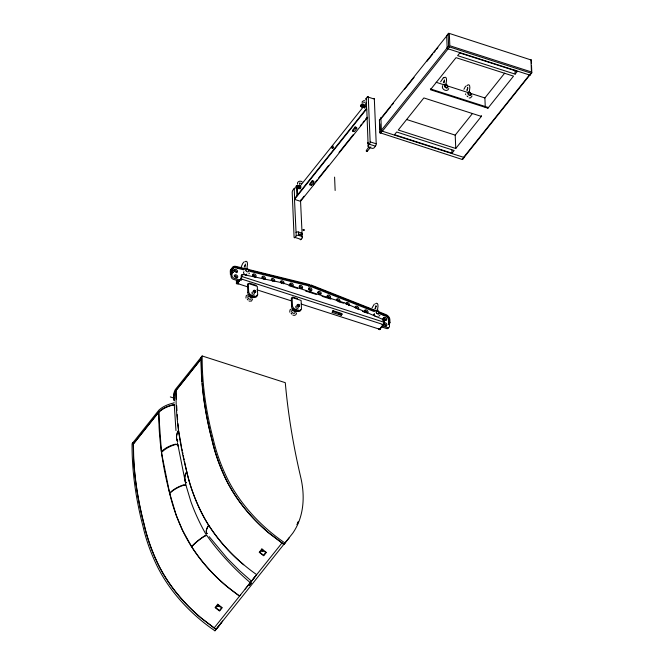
<?xml version="1.0" encoding="UTF-8"?>
<svg xmlns="http://www.w3.org/2000/svg" width="664" height="664" viewBox="0 0 664 664"><rect width="100%" height="100%" fill="white"/><g stroke="black" fill="none" stroke-linecap="round" stroke-linejoin="round"><path stroke-width="1" d="M300.252 186.916L299.364 188.219M364.353 105.31L363.723 104.555L362.992 105.178A1.187 0.448 -72.2 0 1 362.569 106.979A1.187 0.448 -72.2 0 1 361.98 106.522M311.698 286.831L310.918 286.524L311.524 285.18L375.376 310.412M310.918 286.524L311.524 285.18M383.111 314.421L383.07 315.068L380.024 313.864M298.26 186.252L298.767 185.463L299.705 185.605M247.871 269.277L247.73 268.654L245.398 268.48M446.938 85.224L446.797 84.602M465.688 93.815L465.647 94.645M244.999 267.384L245.398 264.04M467.39 92.586L468.684 91.632L470.27 92.553M238.583 283.711L238.235 283.238L237.629 283.677M240.841 279.652L241.455 279.212L241.613 279.818M379.302 329.311L379.393 328.688L379.999 329.153M378.43 311.059L376.861 310.146L375.94 310.428M375.6 308.843L375.733 305.772L376.322 306.087M444.133 82.859L444.332 79.871M467.439 90.345L467.655 87.457M381.642 117.777A0.88 0.581 38.6 0 0 380.895 118.2L379.41 120.051L379.866 133.007L380.721 133.016L382.198 131.157L463.821 157.385A0.88 0.581 38.6 0 0 464.568 156.961L462.584 159.584L380.281 132.866M299.813 186.235L299.796 185.746M364.735 106.53L364.237 107.518M298.451 186.044L298.509 185.986A1.187 0.448 -72.2 0 1 298.949 186.592A1.187 0.448 -72.2 0 1 298.294 188.086A1.187 0.448 -72.2 0 1 297.854 187.472M362.868 105.302L363.034 105.161A1.187 0.448 -72.2 0 1 363.474 105.767A1.187 0.448 -72.2 0 1 362.818 107.261A1.187 0.448 -72.2 0 1 362.386 106.647M241.198 267.011L242.617 263.608L244.045 261.906M440.622 81.805L443.427 77.613M443.344 82.759L444.548 80.502M463.937 89.3L465.589 86.179M466.659 90.246L467.854 87.997M372.106 307.797L374.355 304.054M374.811 308.785L376.023 306.511M244.286 266.812L245.041 265.21M296.36 313.914L296.476 312.943M531.524 65.703L531.822 72.733L530.337 74.592A0.88 0.581 38.6 0 1 529.59 75.007L447.968 48.779A0.88 0.581 38.6 0 1 447.162 47.866L446.656 35.823L448.64 33.2L530.951 59.926L531.457 71.969L449.835 45.741L449.329 33.698M442.747 85.581C440.572 89.051 447.362 92.86 448.773 88.569M472.079 96.056L470.627 97.774L469.174 98.015M209.226 536.686L227.229 558.308L239.38 570.484L251.473 581.166L256.661 574.642C237.795 561.379 221.319 544.704 208.795 525.315A26.809 9.329 -32.3 0 0 206.811 533.383M220.415 623.994L222.631 621.014M174.184 402.6A3.096 2.009 -2.4 0 1 172.557 403.28A27.506 17.903 -2.4 0 0 158.945 410.086L132.07 443.751A433.559 286.508 38.6 0 0 142.992 526.278A193.739 128.028 38.6 0 0 155.882 563.462A123.338 81.506 38.6 0 0 214.937 630.8L221.56 622.566L216.032 629.439L201.25 618.01A123.164 81.39 38.6 0 1 157.152 562.026A193.556 127.911 38.6 0 1 144.279 524.875A433.393 286.4 38.6 0 1 133.721 458.384L133.398 443.942L158.746 412.203L159.061 426.637A433.393 286.4 38.6 0 0 169.627 493.136L170.266 492.447A26.162 15.181 -12.6 0 1 183.422 484.936L185.92 485.027L177.869 444.722L175.346 444.54A26.162 15.704 -10 0 0 162.149 451.81L161.518 452.474L162.124 455.844L169.644 493.12A193.556 127.911 38.6 0 0 182.5 530.279L191.597 546.596A26.809 9.329 -32.3 0 1 204.52 535.997L206.653 535.267L205.923 534.263A193.141 127.637 38.6 0 1 199.474 521.995L197.532 517.887A193.141 127.637 38.6 0 1 190.842 501.453L185.995 485.309L183.662 485.226A26.809 15.554 -12.6 0 0 169.71 493.394L176.259 515.339L182.509 530.262A123.164 81.39 38.6 0 0 226.59 586.27L239.563 596.056C220.672 582.826 204.23 566.11 191.697 546.729A26.809 9.329 -32.3 0 1 204.612 536.13L206.753 535.4L209.102 538.653A186.227 123.064 38.6 0 0 246.776 579.63L250.278 582.668L248.626 584.76L249.415 585.382L251.39 582.909L250.61 582.278L254.636 577.232M250.61 582.278L252.154 580.361M298.559 188.593L296.592 187.962A1.76 1.145 -2.4 0 0 294.21 188.493L292.973 190.045A1.76 0.656 -72.2 0 0 292.21 192.411L294.086 237.139A1.76 0.656 -72.2 0 0 294.965 237.438L296.202 235.894A1.76 1.145 -2.4 0 1 298.576 235.363L301.531 236.309A1.76 1.145 -2.4 0 1 302.261 237.837L301.024 239.389A1.76 0.656 -72.2 0 1 300.228 239.521M366.453 109.269A1.76 1.145 -2.4 0 1 366.578 108.39L366.163 98.38L367.399 96.836L374.338 99.085L376.214 143.806A1.76 0.656 -72.2 0 1 375.442 146.18L374.206 147.723A1.76 1.145 -2.4 0 1 371.832 148.255L368.877 147.308A1.76 1.145 -2.4 0 1 368.147 145.773L366.769 108.855L294.492 199.383L296.061 232.558A1.76 1.145 -2.4 0 1 298.435 232.018L301.39 232.973A1.76 1.145 -2.4 0 1 302.12 234.5L302.261 237.837M297.215 185.588L296.8 186.111A0.988 0.647 38.6 0 0 295.961 186.576A0.988 0.647 38.6 0 0 296.858 187.605L297.821 187.912L298.236 187.397L298.178 185.903L297.215 185.588A0.988 0.647 38.6 0 0 296.368 186.061A0.988 0.647 38.6 0 0 297.273 187.082L298.236 187.397M361.332 105.277L361.739 104.763L362.702 105.078L362.768 106.572L362.353 107.087L361.39 106.779A0.988 0.647 38.6 0 1 361.108 105.236M296.858 187.605L297.273 187.082M297.762 186.418L298.178 185.903M361.39 106.779L361.805 106.257L362.768 106.572M362.702 105.078L362.353 107.087M231.736 270.729L230.914 271.767L231.686 272.016M298.634 187.912L297.347 189.522L297.588 195.307M299.929 186.293L363.133 107.128M364.42 105.51L366.354 103.086M231.205 274.821L230.425 274.572L232.4 272.091L232.259 268.746A4.756 3.137 38.6 0 1 235.944 266.388L244.925 268.605M238.658 281.021L233.529 279.37A2.639 1.743 38.6 0 1 231.113 276.622L231.006 273.917L233.18 272.34L233.039 268.995A3.868 2.556 38.6 0 1 236.035 267.069L245.024 269.293M237.778 268.364L237.695 267.658M294.21 188.493L294.633 198.511L366.578 108.39M312.287 180.649L309.814 183.745L309.856 184.841L311.408 185.339L313.881 182.243L313.84 181.147L312.287 180.649L312.329 181.745L309.856 184.841M355.14 126.973L352.667 130.069L352.708 131.165L354.269 131.663L356.742 128.567L356.692 127.471L355.14 126.973L355.182 128.069L352.708 131.165M304.104 196.187L300.692 200.453A1.76 1.145 -2.4 0 0 300.892 200.022M313.159 184.849L314.445 183.231M315.74 181.612L317.035 179.985M318.33 178.367L328.672 165.411M339.022 152.454L353.24 134.634M360.353 125.728L361.648 124.11M362.942 122.491L364.237 120.873M365.524 119.246L366.818 117.628M302.12 234.5L300.56 201.333L367.673 117.271M301.199 304.046L379.908 329.336L383.618 324.688A1.76 0.656 -72.2 0 0 384.381 322.322L384.34 321.218A1.76 1.162 38.6 0 0 382.929 319.459L343.911 302.676L281.627 282.665L242.974 274.489A1.76 1.162 38.6 0 0 241.679 275.377L241.721 276.481A1.76 0.656 -72.2 0 1 240.957 278.847L237.247 283.495A1.76 0.656 -72.2 0 1 236.367 283.196L236.733 281.569A1.76 1.162 38.6 0 1 238.027 280.681M236.733 281.569C236.168 286.109 242.144 278.241 241.264 275.892L241.679 275.377M242.974 274.489L242.567 275.004A1.76 1.162 38.6 0 0 241.264 275.892M248.9 273.809L249.432 273.136M248.294 283.478L247.464 284.507L247.813 292.65A3.519 2.324 38.6 0 0 251.033 296.327L253.831 297.223A3.519 2.324 38.6 0 0 256.827 295.546L257.649 294.517L257.308 286.375L248.294 283.478L248.635 291.62A3.519 2.324 38.6 0 0 251.855 295.289L254.652 296.185A3.519 2.324 38.6 0 0 257.649 294.517M382.456 117.038L390.839 106.539M392.125 104.929L393.42 103.31M404.376 89.582L414.054 77.464M426.944 61.312L432.745 54.05M434.04 52.431L435.327 50.813M436.613 49.202L437.908 47.584M247.813 292.65L248.635 291.62M368.147 145.773L369.383 144.229A1.76 0.656 -72.2 0 0 370.147 141.864L368.279 97.135A1.76 0.656 -72.2 0 0 367.399 96.836M379.916 132.095L448.648 46.007L448.142 33.964M216.032 629.439L292.716 533.234A123.338 81.506 38.6 0 0 300.676 477.059A879.833 581.423 38.6 0 1 285.288 382.68L202.155 355.97L175.271 389.635A27.506 17.903 -2.4 0 0 174.184 399.272M366.677 149.873L369.134 146.785M447.968 48.779L449.453 46.92L448.648 46.007M133.398 443.942L159.011 411.655A27.506 17.903 -2.4 0 1 172.623 404.857A3.096 2.009 -2.4 0 0 174.25 404.177M201.018 357.39L201.084 358.967L175.338 391.212A27.506 17.903 -2.4 0 0 174.242 400.848M251.033 296.327L251.855 295.289M201.084 358.967L175.869 390.747L176.192 405.189A433.393 286.4 38.6 0 0 186.75 471.681A193.556 127.911 38.6 0 0 199.623 508.831A123.164 81.39 38.6 0 0 243.713 564.815M367.756 150.736L370.836 146.885M253.831 297.223L254.652 296.185M281.221 283.179L281.627 282.665M297.655 311.3L298.476 310.271A3.519 2.324 38.6 0 0 301.473 308.602L301.132 300.452L292.118 297.555L291.297 298.592L291.637 306.735A3.519 2.324 38.6 0 0 294.857 310.403L297.655 311.3A3.519 2.324 38.6 0 0 300.651 309.632M291.637 306.735L292.459 305.706L292.118 297.555M308.561 285.844L308.478 285.138L309.25 285.329L309.814 284.624L246.925 269.094M249.739 271.319L309.349 286.018L309.814 284.624M294.857 310.403L295.679 309.374L298.476 310.271M481.334 115.578L481.367 116.407L423.864 97.932L398.267 130.003L455.761 148.479L455.205 135.124L472.436 113.544M485.293 107.576L484.886 97.948L504.665 73.173M452.01 153.185L454.159 150.487L396.657 132.012L394.507 134.709L452.01 153.185L451.877 150.105M455.761 148.479L481.367 116.407M487.916 108.207L513.521 76.136L456.019 57.66L430.421 89.731L487.916 108.207L487.882 107.369L430.388 88.893M515.131 74.119L517.281 71.43L459.779 52.954L457.629 55.643L515.131 74.119L514.957 70.019M332.988 310.694L332.191 312.395L341.205 315.284L342.026 314.255L342.002 313.591L332.988 310.694L332.191 312.395M343.911 302.676L343.504 303.191L338.64 301.63M462.335 159.244L463.821 157.385M529.59 75.007L531.822 72.733M379.974 315.085L378.787 316.28M382.514 319.973L382.929 319.459M383.925 321.733L384.34 321.218M380.364 328.066L381.319 326.862L386.448 328.506A2.639 1.743 38.6 0 0 388.639 327.75M388.631 323.202L389.204 322.48L389.062 319.127A3.868 2.556 38.6 0 0 385.825 315.201L379.152 312.561M388.581 324.547L389.984 322.729L389.843 319.384A4.756 3.137 38.6 0 0 385.859 314.562L379.194 311.922M214.148 627.936L240.667 594.72M253.291 578.892L282.042 542.903L269.061 533.076A123.164 81.39 38.6 0 1 224.963 477.092A193.556 127.911 38.6 0 1 212.09 439.941A433.393 286.4 38.6 0 1 202.221 383.593M240.318 595.118L246.17 587.839M245.141 589.076L248.626 584.76M214.937 630.8L216.074 629.372L201.167 618.093A123.338 81.506 38.6 0 1 157.019 562.034A193.739 128.028 38.6 0 1 144.13 524.851A433.559 286.508 38.6 0 1 133.564 458.334L133.207 442.324L133.273 443.901M246.809 586.993L249.863 583.175M282.042 542.903L283.843 544.505L289.363 537.632M249.415 585.382L250.934 583.498L250.17 582.843M444.241 84.652L445.37 84.145L446.797 84.602M366.81 151.4L366.785 150.637L366.37 151.151M295.97 314.603L294.675 315.35L292.948 315.217M366.926 151.392C368.47 150.147 364.428 150.338 367.084 151.433M247.589 294.924L246.211 295.779L245.929 298.086M291.413 309.009L290.035 309.856L289.753 312.163M379.7 119.786L380.157 119.636M241.173 279.81C243.58 279.544 239.928 278.108 240.899 279.727M382.904 325.302C384.821 323.974 380.43 324.447 382.771 325.318C384.406 324.63 381.227 324.48 382.638 325.31M379.202 329.236C381.9 329.203 378.023 327.493 379.185 329.261M530.511 59.768L531.358 59.777L531.441 63.702M364.453 100.355L362.237 101.559L362.162 103.883M207.417 533.482L206.72 533.242A26.809 9.329 -32.3 0 1 208.695 525.174L207.774 523.854C198.154 507.777 190.983 490.256 186.808 471.979A26.809 15.554 -12.6 0 0 185.862 482.479L186.144 482.769M297.09 187.298L296.393 186.509L297.738 186.501L296.883 185.928L297.298 186.899M303.481 229.553L303.398 230.234L304.004 229.902M237.787 283.802C240.385 283.843 236.857 281.984 237.687 283.752M174.043 405.223L172.706 405.173A26.162 17.032 -2.4 0 0 159.435 411.755L158.804 412.41L159.103 418.909L161.41 451.669L162.041 451.014A26.162 16.583 -5.2 0 1 175.296 444.191L177.844 444.531M361.507 106.481L360.925 105.676L362.245 105.559L361.507 105.07L361.54 105.8M303.597 229.578C301.605 229.453 304.842 231.761 303.929 229.794M249.124 301.132L251.515 301.041L252.652 298.866M241.223 279.868L240.733 279.619M249.017 270.281L309.905 285.312M243.754 269.841L235.479 267.775A3.868 2.556 38.6 0 0 232.832 268.439M365.1 102.231L363.955 102.215L363.731 103.036M449.453 46.92L531.067 73.148M436.157 82.294L443.959 84.793M446.88 85.739L467.348 92.313M471.241 93.566L484.886 97.948M406.476 119.47L455.205 135.124M355.182 128.069L356.742 128.567M370.147 141.864L376.214 143.806M369.383 144.229L375.442 146.18M312.329 181.745L313.881 182.243M294.492 199.383L300.56 201.333M294.949 237.413L301.024 239.389M289.006 285.678L297.762 288.491M305.548 290.998L316.255 294.434M322.09 296.31L330.846 299.124M232.4 272.091L233.18 272.34M389.204 322.48L389.984 322.729M241.721 276.481L384.381 322.322M231.006 273.917L231.777 274.166M240.957 278.847L383.618 324.688M239.488 279.992L234.359 278.341A2.639 1.743 38.6 0 1 231.943 275.585L231.827 272.879M249.324 283.146L256.213 285.362M292.616 297.057L297.53 298.642M382.149 325.825L387.278 327.476A2.639 1.743 38.6 0 0 389.519 326.223L388.506 319.832A3.868 2.556 38.6 0 0 385.261 315.906L382.929 314.985L382.97 314.338L385.303 315.259M333.013 311.358L342.026 314.255M338.474 313.748L341.18 314.62L341.205 315.284M236.367 283.196L248.104 286.981M256.951 289.828L291.371 300.883M170.316 396.923L174.209 398.176M186.468 482.645L185.646 482.147A26.162 15.181 -12.6 0 1 186.277 472.394L186.742 471.697L184.534 461.505M311.482 285.819L375.334 311.059M311.607 286.815L374.255 311.582M362.536 311.374L365.391 312.603M303.514 229.545L303.954 229.835M300.136 234.043C298.061 233.711 301.19 236.21 300.418 234.267M302.195 181.878C300.385 180.284 296.725 181.513 297.497 184.21M301.282 183.388L299.423 183.04L299.414 184.385M183.82 458.11L184.177 459.803M183.297 455.562L183.646 457.255M182.608 452.176L182.957 453.869M181.936 448.789L182.276 450.482M177.396 442.747L178.052 446.117M181.114 444.556L181.604 447.096M180.467 441.178L180.957 443.71M180.309 440.332L178.624 431.052L178.16 431.758A26.162 15.704 -10 0 0 177.57 441.751M309.25 285.329L309.349 286.018M308.635 285.869L308.544 285.18A15.131 10.002 38.6 0 1 310.868 285.869M237.521 267.642L237.621 268.331M177.944 423.665L178.516 430.255L178.052 430.961A26.162 16.583 -5.2 0 0 177.52 441.402M177.612 419.565L177.246 414.643M175.968 430.562L174.242 404.459M177.504 439.41L177.637 441.46M176.964 410.551L176.657 405.646M176.292 399.122L175.91 390.988L175.445 391.702A26.162 17.032 -2.4 0 0 174.283 400.641M469.531 92.105L469.481 90.802A2.058 0.772 -72.2 0 1 469.572 89.889A6.341 2.374 -72.2 0 0 466.676 85.98M446.225 84.61L446.166 83.307A2.058 0.772 -72.2 0 1 446.258 82.394A6.341 2.374 -72.2 0 0 444.863 77.273M380.895 118.2L381.393 130.235A0.88 0.581 38.6 0 0 382.198 131.157M379.899 123.828L380.148 129.853M377.7 310.611L377.642 309.299A2.067 0.772 -72.2 0 1 377.733 308.378A6.333 2.365 -72.2 0 0 375.525 303.772M334.59 177.122L335.146 190.477M311.366 184.243L311.408 185.339M301.39 232.973L301.531 236.309M296.592 187.962L296.924 195.971M298.435 232.018L298.576 235.363M296.061 232.558L296.202 235.894M247.157 268.663L247.099 267.351A2.067 0.772 -72.2 0 1 247.191 266.438A6.333 2.365 -72.2 0 0 244.983 261.823M230.425 274.572L230.283 271.227A4.756 3.137 38.6 0 1 232.051 268.82M201.209 359.008L201.532 373.45M201.018 357.39L201.375 373.4A433.559 286.508 38.6 0 0 211.94 439.917A193.739 128.028 38.6 0 0 224.822 477.101A123.338 81.506 38.6 0 0 268.978 533.159L283.877 544.438L285.014 543.019A123.338 81.506 38.6 0 1 225.959 475.673A193.739 128.028 38.6 0 1 213.078 438.489A433.559 286.508 38.6 0 1 202.155 355.97M297.821 186.219A1.187 0.448 -72.2 0 1 298.543 186.061A1.187 0.448 -72.2 0 1 298.086 187.746A1.187 0.448 -72.2 0 1 297.447 187.605M362.22 105.651A1.187 0.448 -72.2 0 1 363.059 105.178M361.805 106.257A0.988 0.647 38.6 0 1 360.901 105.236A0.988 0.647 38.6 0 1 361.739 104.763M373.774 98.488A1.76 0.656 -72.2 0 1 374.338 99.085M294.633 198.511A1.76 1.145 -2.4 0 1 295.671 197.93M366.354 99.641A1.76 1.145 -2.4 0 1 366.163 98.38M368.205 143.698A1.76 1.145 -2.4 0 1 368.005 142.436M333.569 147.906A1.32 0.49 -72.2 0 1 333.652 147.574M364.793 105.817A1.32 0.49 -72.2 0 1 365.449 106.14A1.32 0.49 -72.2 0 1 364.768 107.942A1.32 0.49 -72.2 0 1 364.229 107.311M300.427 186.476A1.32 0.49 -72.2 0 1 300.908 187.157A1.32 0.49 -72.2 0 1 300.186 188.817A1.32 0.49 -72.2 0 1 299.696 188.136M447.171 47.725A1.054 0.697 38.6 0 0 448.134 48.821L382.373 131.198A1.054 0.697 38.6 0 1 381.402 130.094M446.656 35.823A0.88 0.581 38.6 0 1 447.403 35.408M447.577 35.474A1.054 0.697 38.6 0 0 446.681 35.972L380.912 118.35A1.054 0.697 38.6 0 1 381.808 117.843M467.921 96.778A1.668 1.104 38.6 0 1 467.564 96.537M467.249 96.239A1.668 1.104 38.6 0 1 466.999 95.898M443.876 77.92A6.341 2.374 -72.2 0 1 444.382 77.514M299.232 286.408A1.892 1.253 38.6 0 1 301.788 288.45M289.936 284.109A1.892 1.253 38.6 0 1 291.795 284.806A1.892 1.253 38.6 0 1 292.459 286.508M281.569 283.271A1.892 1.253 38.6 0 1 281.038 280.963A1.892 1.253 38.6 0 1 283.594 281.785A1.892 1.253 38.6 0 1 283.246 283.802M234.375 266.953A4.756 3.137 38.6 0 0 231.703 269.451L231.761 270.846L230.906 271.916L230.856 270.505A4.756 3.137 38.6 0 1 232.607 268.115M234.168 270.339A1.892 1.253 38.6 0 1 236.027 271.036A1.892 1.253 38.6 0 1 236.683 272.738M234.06 275.909A1.892 1.253 38.6 0 1 235.869 276.183A1.892 1.253 38.6 0 1 236.957 277.842M308.528 288.749A1.892 1.253 38.6 0 1 310.387 289.446A1.892 1.253 38.6 0 1 311.051 291.147M246.8 274A1.892 1.253 38.6 0 1 244.393 274.091A1.892 1.253 38.6 0 1 243.954 271.717M245.979 275.037A1.892 1.253 38.6 0 1 245.829 275.328M252.76 274.929A1.892 1.253 38.6 0 1 254.619 275.626A1.892 1.253 38.6 0 1 255.275 277.328M264.255 279.229A1.892 1.253 38.6 0 1 262.106 276.921A1.892 1.253 38.6 0 1 264.67 276.838A1.892 1.253 38.6 0 1 264.654 279.212M262.056 277.22A1.892 1.253 38.6 0 1 264.612 279.27M272.688 281.245A1.892 1.253 38.6 0 1 271.468 279.004A1.892 1.253 38.6 0 1 273.709 278.921A1.892 1.253 38.6 0 1 274.539 281.179M280.64 281.818A1.892 1.253 38.6 0 1 282.947 283.072M271.352 279.519A1.892 1.253 38.6 0 1 273.834 281.179M384.074 322.812A1.892 1.253 38.6 0 1 386.714 323.957A1.892 1.253 38.6 0 1 385.792 325.733A1.892 1.253 38.6 0 1 383.626 323.667M383.584 323.725A1.892 1.253 38.6 0 1 385.61 324.605A1.892 1.253 38.6 0 1 385.95 326.422M382.771 318.604A1.892 1.253 38.6 0 1 384.622 318.537A1.892 1.253 38.6 0 1 385.917 320.322M354.958 307.299A1.892 1.253 38.6 0 1 356.767 307.573A1.892 1.253 38.6 0 1 357.854 309.233M345.604 303.606A1.892 1.253 38.6 0 1 348.426 305.149M336.25 299.904A1.892 1.253 38.6 0 1 338.059 300.178A1.892 1.253 38.6 0 1 339.146 301.838A1.892 1.253 38.6 0 0 339.545 299.754A1.892 1.253 38.6 0 0 336.98 298.933A1.892 1.253 38.6 0 0 337.519 301.248M373.417 314.91A1.892 1.253 38.6 0 1 374.006 314.578M364.312 311.001A1.892 1.253 38.6 0 1 366.121 311.275A1.892 1.253 38.6 0 1 367.209 312.927M326.896 296.21A1.892 1.253 38.6 0 1 328.904 296.634A1.892 1.253 38.6 0 1 329.751 298.493M317.882 292.401A1.892 1.253 38.6 0 1 320.438 294.442M376.936 316.454A1.892 1.253 38.6 0 1 374.579 315.69A1.892 1.253 38.6 0 1 374.496 313.665M365.582 312.337A1.892 1.253 38.6 0 1 365.358 309.88A1.892 1.253 38.6 0 1 367.997 311.64A1.892 1.253 38.6 0 1 365.988 312.611M355.871 308.295A1.892 1.253 38.6 0 1 355.788 306.27A1.892 1.253 38.6 0 1 358.145 307.025A1.892 1.253 38.6 0 1 358.236 309.059M346.06 303.822A1.892 1.253 38.6 0 1 348.027 302.718A1.892 1.253 38.6 0 1 348.882 305.365M346.517 304.602A1.892 1.253 38.6 0 1 346.234 304.22M383.842 317.683A3.868 2.556 38.6 0 1 384.672 318.097M379.908 329.336A1.76 0.656 -72.2 0 1 379.028 329.029M382.879 320.164A1.76 1.162 38.6 0 1 383.219 320.421M383.501 320.729A1.76 1.162 38.6 0 1 383.726 321.061M236.318 282.084A1.76 1.162 38.6 0 1 237.264 281.162M295.679 309.374A3.519 2.324 38.6 0 1 292.459 305.706M298.012 307.075A1.394 0.921 38.6 0 1 297.53 308.387A1.394 0.921 38.6 0 1 295.829 307.258A1.394 0.921 38.6 0 1 296.609 306.137M296.659 310.279A1.884 1.245 38.6 0 1 295.048 311.175A1.884 1.245 38.6 0 1 293.322 309.208M296.293 310.304A1.934 1.278 38.6 0 1 294.501 311.541A1.934 1.278 38.6 0 1 293.156 308.943M295.04 312.37A1.934 1.278 38.6 0 1 293.397 313.284A1.934 1.278 38.6 0 1 291.629 311.275A1.934 1.278 38.6 0 1 293.272 310.354M291.928 314.113A1.295 0.855 38.6 0 1 291.405 313.698M291.214 313.433A1.295 0.855 38.6 0 1 291.089 313.159M295.978 310.445A1.394 0.921 38.6 0 1 295.679 310.453M295.048 310.246A1.394 0.921 38.6 0 1 294.484 309.797M296.725 310.453A1.793 1.187 38.6 0 1 294.243 309.93M254.32 293.289A1.394 0.921 38.6 0 1 253.507 294.31A1.394 0.921 38.6 0 1 251.971 293.073A1.394 0.921 38.6 0 1 252.785 292.06M252.544 296.617A1.934 1.278 38.6 0 1 250.452 297.347A1.934 1.278 38.6 0 1 249.332 294.866M252.793 296.551A1.884 1.245 38.6 0 1 251.009 297.016A1.884 1.245 38.6 0 1 249.498 295.131M248.104 300.037A1.295 0.855 38.6 0 1 247.821 299.846M247.39 299.356A1.295 0.855 38.6 0 1 247.265 299.082M251.175 298.651A1.934 1.278 38.6 0 1 248.519 298.568A1.934 1.278 38.6 0 1 248.602 296.194M251.855 296.368A1.394 0.921 38.6 0 1 250.66 295.712M252.66 296.567A1.793 1.187 38.6 0 1 250.419 295.853M202.055 381.559A433.393 286.4 38.6 0 1 201.582 374.454M298.103 521.979L297.065 524.684L298.119 521.995M529.415 74.941L463.646 157.31A1.054 0.697 38.6 0 0 464.551 156.812L530.312 74.434A1.054 0.697 38.6 0 1 529.415 74.941M217.742 604.24L215.078 607.568L219.568 611.054L222.232 607.726L217.742 604.24M261.882 548.954L259.217 552.282L263.708 555.768L266.372 552.431L261.882 548.954M217.875 604.746L217.302 605.477L218.273 606.232L218.846 605.502L217.875 604.746M262.014 549.46L261.442 550.182L262.413 550.937L262.994 550.215L262.014 549.46M221.693 607.701L219.427 610.54L215.609 607.577A4.839 3.635 36.8 0 1 221.693 607.701M265.841 552.415L263.575 555.253L259.748 552.29A4.839 3.635 36.8 0 1 265.841 552.415M332.772 147.997A1.32 0.49 -72.2 0 0 332.979 145.98A1.32 0.49 -72.2 0 0 331.958 147.723A1.32 0.49 -72.2 0 0 332.772 147.997M468.361 94.197A1.668 1.104 38.6 0 0 470.917 95.018A1.668 1.104 38.6 0 0 469.556 92.703A1.668 1.104 38.6 0 0 468.361 94.197M468.278 94.296A1.668 1.104 38.6 0 0 470.834 95.118A1.668 1.104 38.6 0 0 469.473 92.802A1.668 1.104 38.6 0 0 468.278 94.296M445.046 86.702A1.668 1.104 38.6 0 0 447.611 87.523A1.668 1.104 38.6 0 0 446.249 85.208A1.668 1.104 38.6 0 0 445.046 86.702M444.971 86.81A1.668 1.104 38.6 0 0 447.528 87.631A1.668 1.104 38.6 0 0 446.166 85.316A1.668 1.104 38.6 0 0 444.971 86.81M245.987 270.754A1.668 1.104 38.6 0 0 248.543 271.576A1.668 1.104 38.6 0 0 247.182 269.26A1.668 1.104 38.6 0 0 245.987 270.754M376.438 312.802A1.668 1.104 38.6 0 0 379.003 313.624A1.668 1.104 38.6 0 0 377.642 311.308A1.668 1.104 38.6 0 0 376.438 312.802M376.521 312.702A1.668 1.104 38.6 0 0 379.078 313.524A1.668 1.104 38.6 0 0 377.725 311.208A1.668 1.104 38.6 0 0 376.521 312.702M290.234 284.839A1.892 1.253 38.6 0 0 293.123 285.769A1.892 1.253 38.6 0 0 291.587 283.154A1.892 1.253 38.6 0 0 290.234 284.839M299.53 287.138A1.892 1.253 38.6 0 0 302.419 288.068A1.892 1.253 38.6 0 0 300.883 285.445A1.892 1.253 38.6 0 0 299.53 287.138M234.691 276.523A1.892 1.253 38.6 0 0 237.587 277.452A1.892 1.253 38.6 0 0 236.052 274.838A1.892 1.253 38.6 0 0 234.691 276.523M234.467 271.07A1.892 1.253 38.6 0 0 237.355 271.999A1.892 1.253 38.6 0 0 235.82 269.385A1.892 1.253 38.6 0 0 234.467 271.07M308.826 289.479A1.892 1.253 38.6 0 0 311.715 290.409A1.892 1.253 38.6 0 0 310.179 287.786A1.892 1.253 38.6 0 0 308.826 289.479M253.05 275.66A1.892 1.253 38.6 0 0 255.947 276.589A1.892 1.253 38.6 0 0 254.412 273.975A1.892 1.253 38.6 0 0 253.05 275.66M383.651 319.01A1.892 1.253 38.6 0 0 386.548 319.94A1.892 1.253 38.6 0 0 385.012 317.317A1.892 1.253 38.6 0 0 383.651 319.01M318.18 293.131A1.892 1.253 38.6 0 0 321.069 294.061A1.892 1.253 38.6 0 0 319.533 291.438A1.892 1.253 38.6 0 0 318.18 293.131M327.535 296.825A1.892 1.253 38.6 0 0 330.423 297.754A1.892 1.253 38.6 0 0 328.887 295.14A1.892 1.253 38.6 0 0 327.535 296.825M297.298 305.731A1.394 0.921 38.6 0 0 299.431 306.419A1.394 0.921 38.6 0 0 298.294 304.494A1.394 0.921 38.6 0 0 297.298 305.731M297.854 305.324A1.037 0.689 38.6 0 0 299.439 305.838A1.037 0.689 38.6 0 0 298.592 304.402A1.037 0.689 38.6 0 0 297.854 305.324M254.03 291.247A1.037 0.689 38.6 0 0 255.615 291.753A1.037 0.689 38.6 0 0 254.768 290.317A1.037 0.689 38.6 0 0 254.03 291.247M253.474 291.654A1.394 0.921 38.6 0 0 255.607 292.334A1.394 0.921 38.6 0 0 254.47 290.409A1.394 0.921 38.6 0 0 253.474 291.654"/></g></svg>
